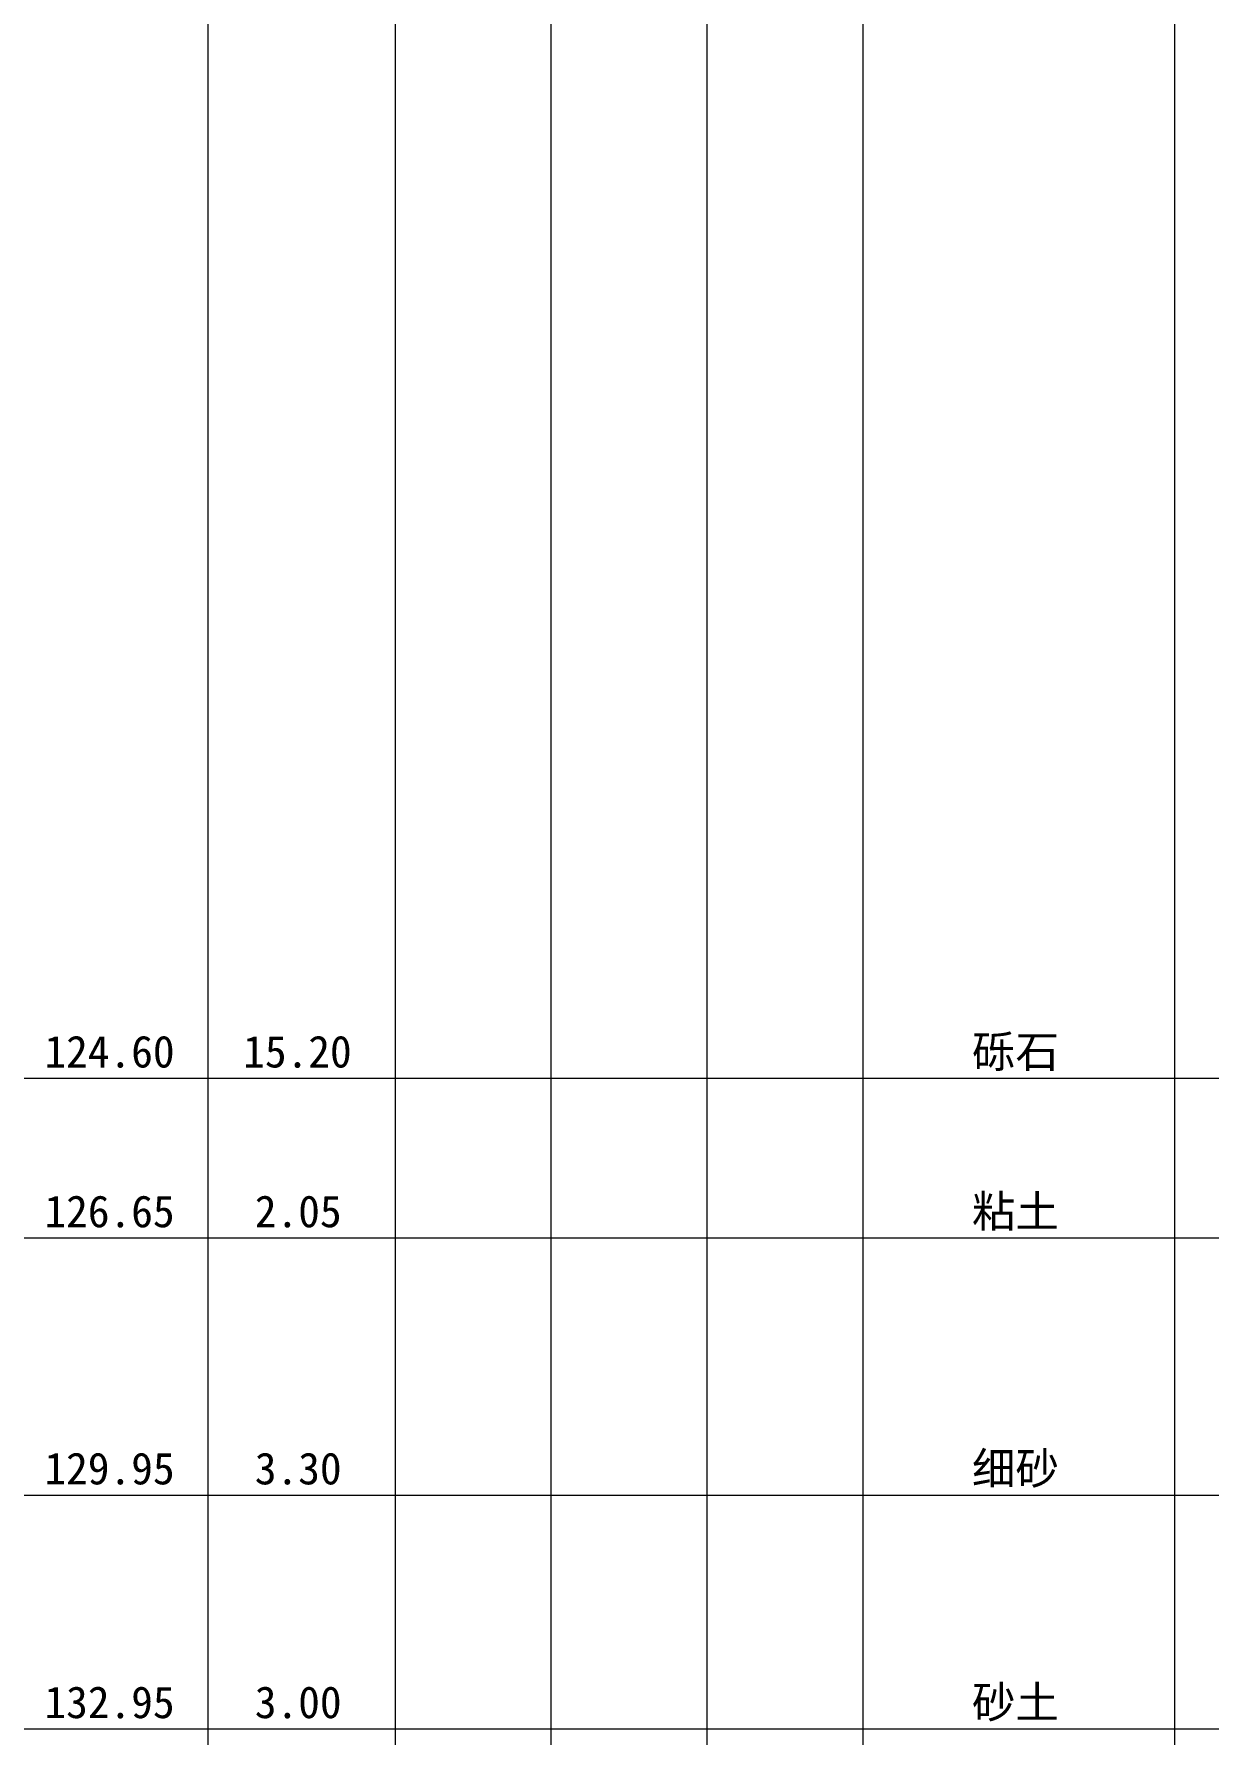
# Model space of a CAD drawing. Header units: inches. Extents: x -27 to 109, y -724 to 26.
# Drawn here: x 21.25 to 36.32, y -132.13 to -110.3 of the extents above; entities that cross this region are included whole.
import ezdxf

# ---------------------------------------------------------------- set-up
doc = ezdxf.new("R2010")
doc.units = ezdxf.units.IN
doc.header["$MEASUREMENT"] = 0
doc.layers.get('0').update_dxf_attribs({"lineweight": 0})
doc.styles.add('宋体', font='')
doc.styles.get('宋体').set_extended_font_data('宋体')

msp = doc.modelspace()

# ---------------------------------------------------------------- linework, layer by layer
at = {"linetype": 'Continuous', "lineweight": 15}
for p, q in [((23.482, 0.896), (23.482, -693.554)), ((25.882, 0.896), (25.882, -693.554)), ((27.882, 0.896), (27.882, -693.554)), ((29.882, 0.896), (29.882, -693.554)), ((31.882, 0.896), (31.882, -693.554)), ((35.882, 0.896), (35.882, -693.554)), ((21.082, -123.704), (23.482, -123.704)), ((23.482, -123.704), (25.882, -123.704)), ((25.882, -123.704), (27.882, -123.704)), ((27.882, -123.704), (29.882, -123.704)), ((29.882, -123.704), (31.882, -123.704)), ((31.882, -123.704), (35.882, -123.704)), ((35.882, -123.704), (65.882, -123.704)), ((21.082, -125.754), (23.482, -125.754)), ((23.482, -125.754), (25.882, -125.754)), ((25.882, -125.754), (27.882, -125.754)), ((27.882, -125.754), (29.882, -125.754)), ((29.882, -125.754), (31.882, -125.754)), ((31.882, -125.754), (35.882, -125.754)), ((35.882, -125.754), (65.882, -125.754)), ((21.082, -129.054), (23.482, -129.054)), ((23.482, -129.054), (25.882, -129.054)), ((25.882, -129.054), (27.882, -129.054)), ((27.882, -129.054), (29.882, -129.054)), ((29.882, -129.054), (31.882, -129.054)), ((31.882, -129.054), (35.882, -129.054)), ((35.882, -129.054), (65.882, -129.054)), ((21.082, -132.054), (23.482, -132.054)), ((23.482, -132.054), (25.882, -132.054)), ((25.882, -132.054), (27.882, -132.054)), ((27.882, -132.054), (29.882, -132.054)), ((29.882, -132.054), (31.882, -132.054)), ((31.882, -132.054), (35.882, -132.054)), ((35.882, -132.054), (65.882, -132.054))]:
    msp.add_line(p, q, dxfattribs=at)

# ---------------------------------------------------------------- texts
at = {"style": '宋体'}
for s, p in [('砾石', (33.283, -123.567)), ('124.60', (21.384, -123.567)), ('15.20', (23.934, -123.567)), ('126.65', (21.384, -125.617)), ('2.05', (24.083, -125.617)), ('粘土', (33.283, -125.617)), ('129.95', (21.384, -128.917)), ('3.30', (24.083, -128.917)), ('细砂', (33.283, -128.917)), ('132.95', (21.384, -131.917)), ('3.00', (24.083, -131.917)), ('砂土', (33.283, -131.917))]:
    msp.add_text(s, height=0.4092, dxfattribs=at).set_placement(p)

doc.saveas('drawing.dxf')
